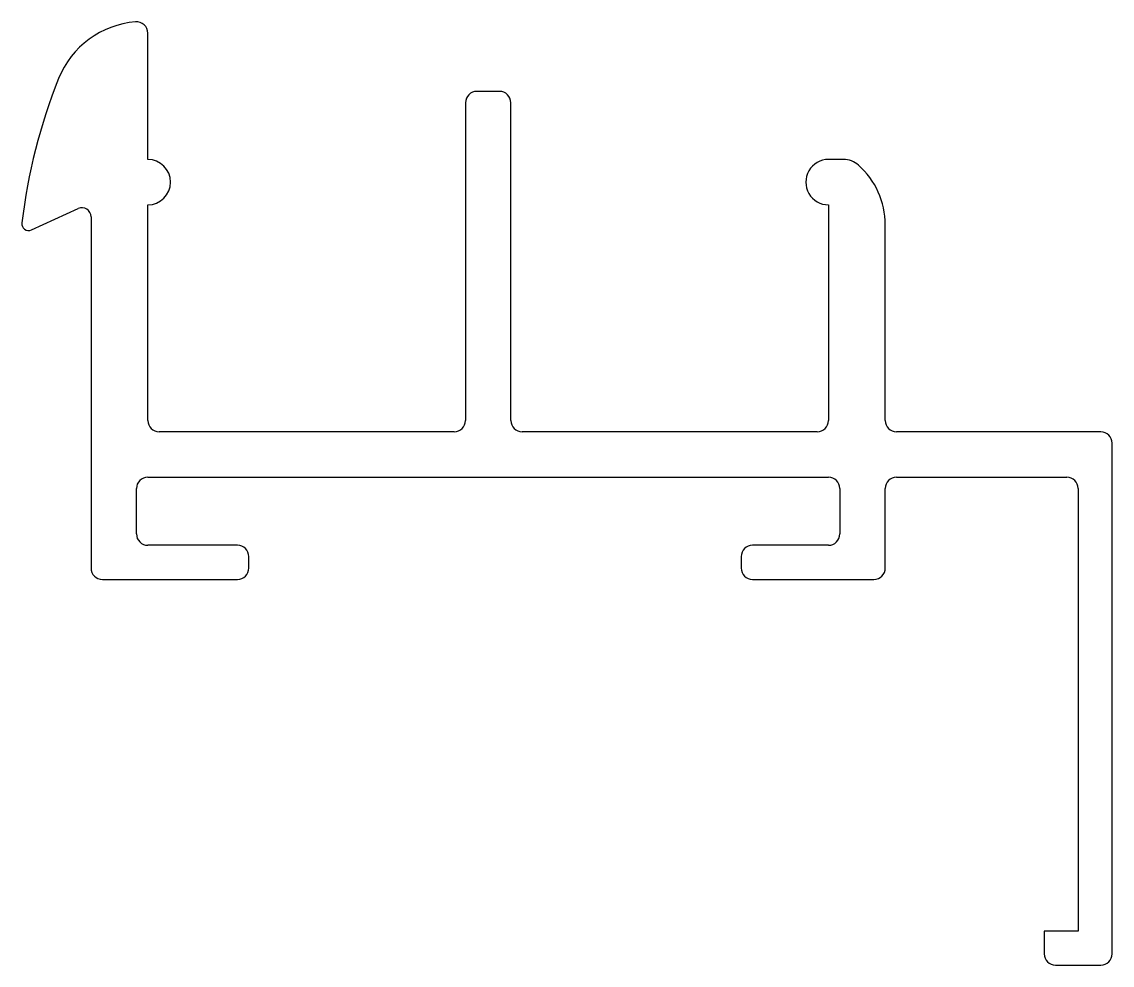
# Model space of a CAD drawing. Extents: x 2665.5 to 2713.5, y 285.1 to 326.6.
import ezdxf

# ---------------------------------------------------------------- set-up
doc = ezdxf.new("R2010")
doc.units = 0
doc.layers.get('0').update_dxf_attribs({"linetype": 'CONTINUOUS'})

msp = doc.modelspace()

# ---------------------------------------------------------------- linework, layer by layer
for p, q in [((2671.017, 320.58), (2671.017, 326.145)), ((2686.517, 323.58), (2685.517, 323.58)), ((2685.017, 323.08), (2685.017, 309.08)), ((2687.017, 309.08), (2687.017, 323.08)), ((2701.675, 320.58), (2701.017, 320.58)), ((2665.89, 317.476), (2667.951, 318.419)), ((2671.017, 309.08), (2671.017, 318.58)), ((2701.017, 318.58), (2701.017, 309.08)), ((2668.517, 318.056), (2668.517, 302.58)), ((2703.517, 309.08), (2703.517, 317.708)), ((2684.517, 308.58), (2671.517, 308.58)), ((2700.517, 308.58), (2687.517, 308.58)), ((2713.017, 308.58), (2704.017, 308.58)), ((2713.517, 285.58), (2713.517, 308.08)), ((2671.017, 306.58), (2701.017, 306.58)), ((2704.017, 306.58), (2711.517, 306.58)), ((2670.517, 304.08), (2670.517, 306.08)), ((2701.517, 306.08), (2701.517, 304.08)), ((2703.517, 302.58), (2703.517, 306.08)), ((2712.017, 306.08), (2712.017, 286.58)), ((2674.967, 303.58), (2671.017, 303.58)), ((2701.017, 303.58), (2697.667, 303.58)), ((2675.467, 302.58), (2675.467, 303.08)), ((2697.167, 303.08), (2697.167, 302.58)), ((2669.017, 302.08), (2674.967, 302.08)), ((2697.667, 302.08), (2703.017, 302.08)), ((2710.517, 286.58), (2710.517, 285.58)), ((2712.017, 286.58), (2710.517, 286.58)), ((2711.017, 285.08), (2713.017, 285.08))]:
    msp.add_line(p, q)
for centre, radius, start, end in [((2670.802, 322.657), 4, 94.6733, 158.1485), ((2670.517, 326.145), 0.5, 360, 94.6733), ((2690.293, 314.84), 25, 158.1481, 173.2372), ((2685.517, 323.08), 0.5, 90, 180), ((2686.517, 323.08), 0.5, 0, 90), ((2671.017, 319.58), 1, 270, 90), ((2701.017, 319.58), 1, 89.993, 270), ((2701.674, 319.58), 1, 48.4986, 89.902), ((2700.017, 317.708), 3.5, 359.9997, 48.4987), ((2668.117, 318.056), 0.4, 0, 114.5977), ((2665.765, 317.749), 0.3, 173.2372, 294.5977), ((2671.517, 309.08), 0.5, 180, 270), ((2684.517, 309.08), 0.5, 270, 0), ((2687.517, 309.08), 0.5, 180, 270), ((2700.517, 309.08), 0.5, 270, 0), ((2704.017, 309.08), 0.5, 180, 270), ((2713.017, 308.08), 0.5, 0.0002, 90), ((2671.017, 306.08), 0.5, 90, 180), ((2701.017, 306.08), 0.5, 360, 90), ((2704.017, 306.08), 0.5, 90, 180), ((2711.517, 306.08), 0.5, 360, 90), ((2671.017, 304.08), 0.5, 180, 270), ((2701.017, 304.08), 0.5, 270, 360), ((2674.967, 303.08), 0.5, 0, 90), ((2697.667, 303.08), 0.5, 90, 180), ((2669.017, 302.58), 0.5, 180, 270), ((2674.967, 302.58), 0.5, 270, 0), ((2697.667, 302.58), 0.5, 180, 270), ((2703.017, 302.58), 0.5, 270, 0), ((2711.017, 285.58), 0.5, 180, 270), ((2713.017, 285.58), 0.5, 270, 0.0002)]:
    msp.add_arc(centre, radius, start, end)

doc.saveas('drawing.dxf')
